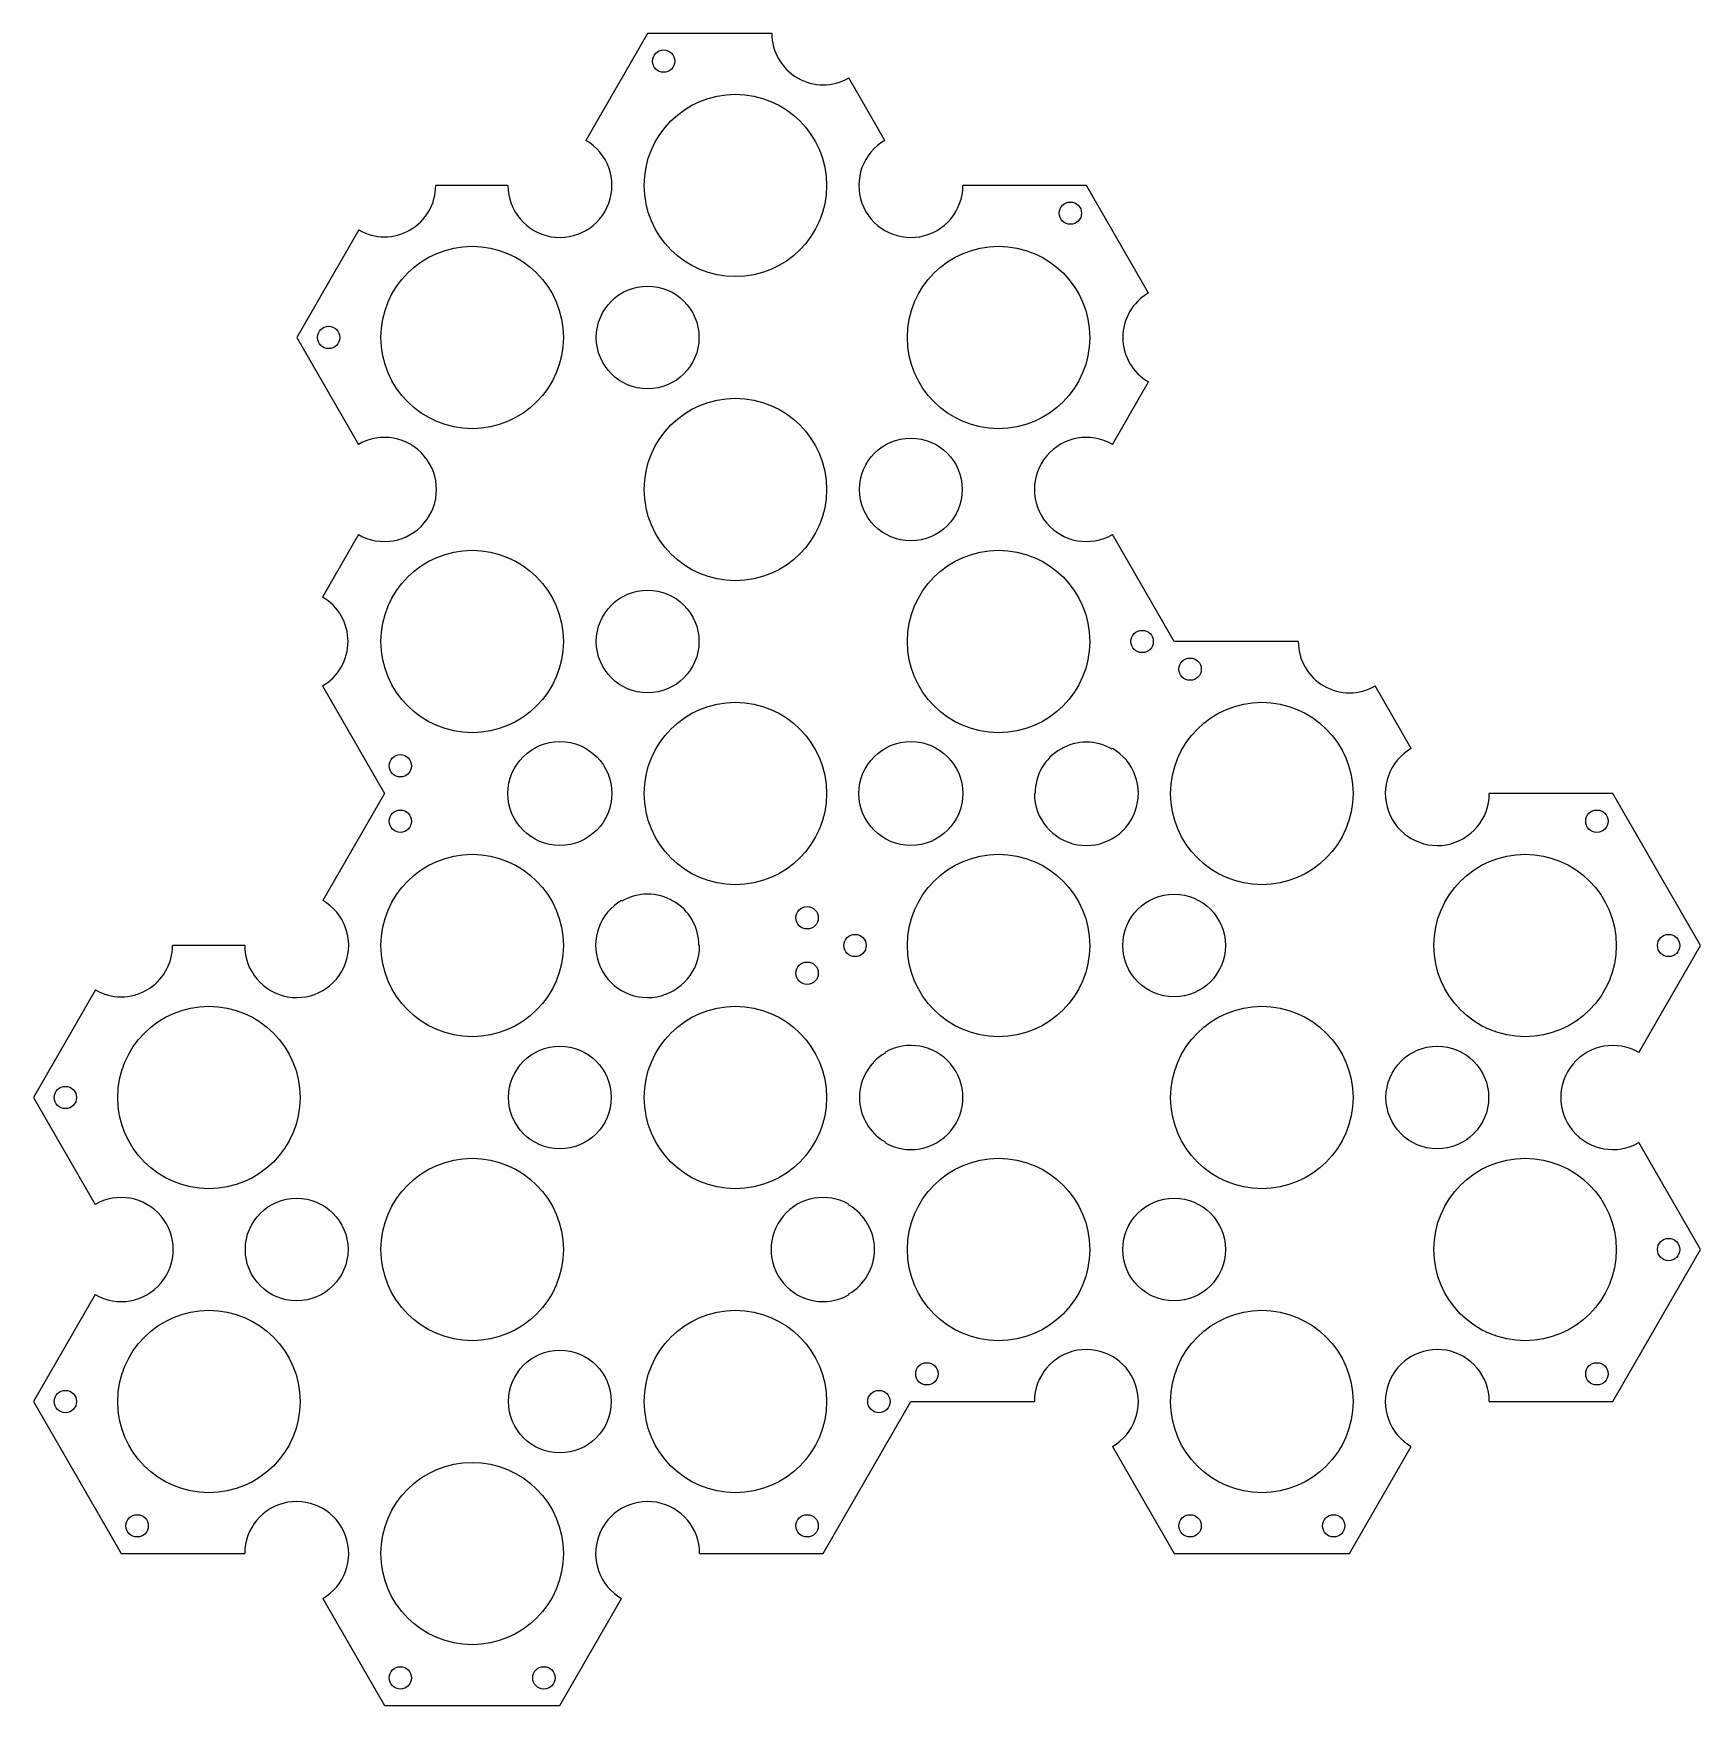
# Model space of a CAD drawing. Header units: millimetres. Extents: x -104 to 143, y -180 to 68.
import ezdxf

# ---------------------------------------------------------------- set-up
doc = ezdxf.new("R2010")
doc.units = ezdxf.units.MM
doc.layers.get('0').update_dxf_attribs({"linetype": 'CONTINUOUS'})

msp = doc.modelspace()

# ---------------------------------------------------------------- linework, layer by layer
for p, q in [((-12.99, 67.5), (-22.13, 51.67)), ((5.39, 67.5), (-12.99, 67.5)), ((22.13, 51.67), (16.79, 60.92)), ((-33.68, 45), (-44.36, 45)), ((51.96, 45), (33.68, 45)), ((61.15, 29.08), (51.96, 45)), ((-55.76, 38.42), (-64.95, 22.5)), ((-64.95, 22.5), (-55.81, 6.67)), ((55.81, 6.67), (61.15, 15.92)), ((-55.81, -6.67), (-61.15, -15.92)), ((64.95, -22.5), (55.81, -6.67)), ((83.33, -22.5), (64.95, -22.5)), ((-61.15, -29.08), (-51.96, -45)), ((100.07, -38.33), (94.73, -29.08)), ((-51.96, -45), (-61.1, -60.83)), ((129.9, -45), (111.62, -45)), ((142.89, -67.5), (129.9, -45)), ((-72.65, -67.5), (-83.33, -67.5)), ((133.75, -83.33), (142.89, -67.5)), ((-94.73, -74.08), (-103.92, -90)), ((-103.92, -90), (-94.78, -105.83)), ((142.89, -112.5), (133.75, -96.67)), ((129.9, -135), (142.89, -112.5)), ((-94.78, -119.17), (-103.92, -135)), ((-103.92, -135), (-90.93, -157.5)), ((12.99, -157.5), (25.98, -135)), ((25.98, -135), (44.26, -135)), ((111.62, -135), (129.9, -135)), ((55.81, -141.67), (64.95, -157.5)), ((90.93, -157.5), (100.07, -141.67)), ((-90.93, -157.5), (-72.65, -157.5)), ((-5.29, -157.5), (12.99, -157.5)), ((64.95, -157.5), (90.93, -157.5)), ((-61.1, -164.17), (-51.96, -180)), ((-25.98, -180), (-16.84, -164.17)), ((-51.96, -180), (-25.98, -180))]:
    msp.add_line(p, q)
for points in [[(55.76, -38.42, 0.57735), (44.36, -45), (44.26, -45, 1.732051), (55.81, -38.33)], [(-5.39, -67.5, 0.57735), (-16.79, -60.92), (-16.84, -60.83, 1.732051), (-5.29, -67.5)], [(22.18, -83.42, 0.57735), (22.18, -96.58), (22.13, -96.67, 1.732051), (22.13, -83.33)], [(16.79, -119.08, 0.57735), (16.79, -105.92), (16.84, -105.83, 1.732051), (16.84, -119.17)]]:
    msp.add_lwpolyline(points, format="xyb", close=True)
for centre, radius in [((-10.62, 63.4), 1.65), ((0, 45), 13.5), ((49.6, 40.9), 1.65), ((-38.97, 22.5), 13.5), ((38.97, 22.5), 13.5), ((-12.99, 22.5), 7.6), ((-60.22, 22.5), 1.65), ((0, 0), 13.5), ((25.98, 0), 7.6), ((-38.97, -22.5), 13.5), ((38.97, -22.5), 13.5), ((-12.99, -22.5), 7.6), ((60.22, -22.5), 1.65), ((67.32, -26.6), 1.65), ((0, -45), 13.5), ((77.94, -45), 13.5), ((-49.6, -40.9), 1.65), ((-25.98, -45), 7.7), ((25.98, -45), 7.7), ((-49.6, -49.1), 1.65), ((127.54, -49.1), 1.65), ((-38.97, -67.5), 13.5), ((38.97, -67.5), 13.5), ((116.91, -67.5), 13.5), ((10.62, -63.4), 1.65), ((64.95, -67.5), 7.6), ((17.72, -67.5), 1.65), ((138.16, -67.5), 1.65), ((10.62, -71.6), 1.65), ((-77.94, -90), 13.5), ((0, -90), 13.5), ((77.94, -90), 13.5), ((-25.98, -90), 7.6), ((103.92, -90), 7.6), ((-99.19, -90), 1.65), ((-38.97, -112.5), 13.5), ((38.97, -112.5), 13.5), ((116.91, -112.5), 13.5), ((-64.95, -112.5), 7.6), ((64.95, -112.5), 7.6), ((138.16, -112.5), 1.65), ((-77.94, -135), 13.5), ((0, -135), 13.5), ((77.94, -135), 13.5), ((-25.98, -135), 7.6), ((28.35, -130.9), 1.65), ((127.54, -130.9), 1.65), ((-99.19, -135), 1.65), ((21.25, -135), 1.65), ((-38.97, -157.5), 13.5), ((-88.57, -153.4), 1.65), ((10.62, -153.4), 1.65), ((67.32, -153.4), 1.65), ((88.57, -153.4), 1.65), ((-49.6, -175.9), 1.65), ((-28.35, -175.9), 1.65)]:
    msp.add_circle(centre, radius)
for centre, radius, start, end in [((12.99, 67.5), 7.6, 180, 300), ((-25.98, 45), 7.7, -180, 60), ((25.98, 45), 7.7, -240, 0), ((-51.96, 45), 7.6, -120, 0), ((64.95, 22.5), 7.6, 120, 240), ((-51.96, 0), 7.7, -120, 120), ((51.96, 0), 7.7, 60, 300), ((-64.95, -22.5), 7.6, -60, 60), ((90.93, -22.5), 7.6, 180, 300), ((103.92, -45), 7.7, -240, 0), ((-64.95, -67.5), 7.7, -180, 60), ((-90.93, -67.5), 7.6, 240, 360), ((129.9, -90), 7.7, 60, 300), ((-90.93, -112.5), 7.7, -120, 120), ((51.96, -135), 7.7, -60, 180), ((103.92, -135), 7.7, 0, 240), ((-64.95, -157.5), 7.7, -60, 180), ((-12.99, -157.5), 7.7, 0, 240)]:
    msp.add_arc(centre, radius, start, end)

doc.saveas('drawing.dxf')
